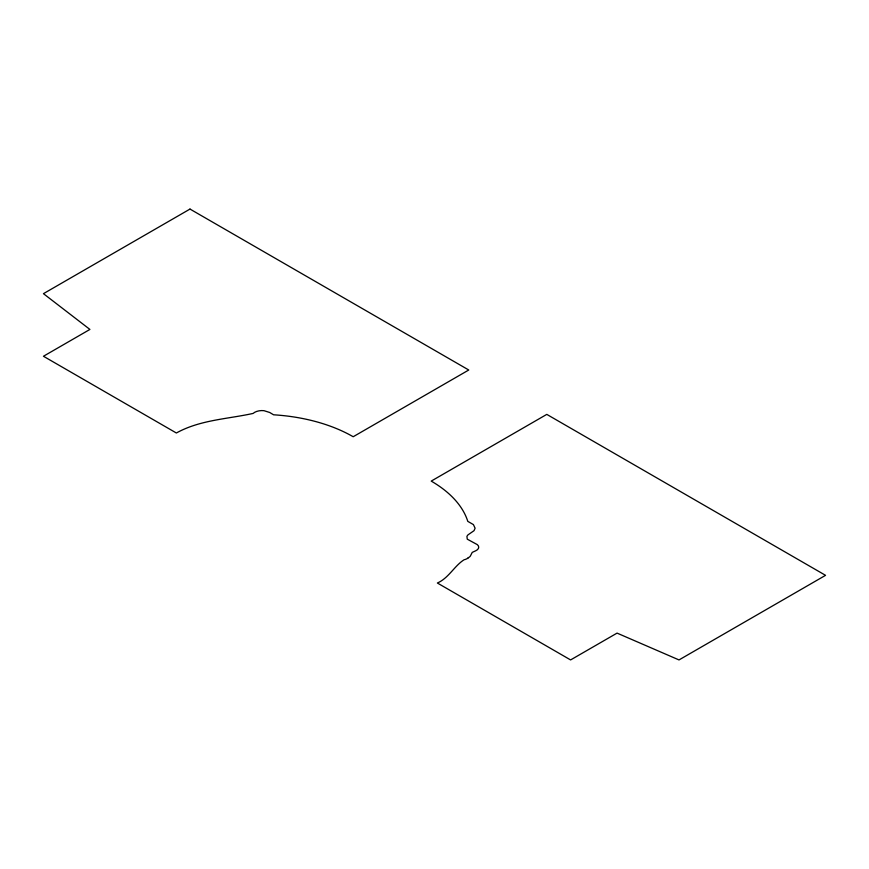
<?xml version="1.0" encoding="UTF-8"?>
<svg xmlns="http://www.w3.org/2000/svg" width="869" height="869" viewBox="0 0 869 869"><rect width="100%" height="100%" fill="white"/><g stroke="black" fill="none" stroke-linecap="round" stroke-linejoin="round"><path stroke-width="1.3" d="M467.826 558.126L468.891 557.387A14.165 8.179 0 0 0 469.944 556.562A4.682 2.705 0 0 0 470.39 555.986L472.236 552.391L475.799 550.74A7.832 4.519 0 0 0 477.309 544.624L467.25 539.16L466.925 536.325L467.902 534.935L474.018 530.687L475.104 528.222L473.42 524.594L467.794 521.367A132.24 76.353 0 0 0 431.22 481.1L546.786 414.383L825.55 575.332L679.004 659.929L617.055 633.11L570.596 659.929L437.368 583.012C448.621 578.233 454.617 565.534 464.252 559.679M467.87 558.148A11.471 6.626 0 0 1 464.882 559.582M189.996 209.071L43.45 293.668L89.909 329.438L43.45 356.257L176.364 433.001C199.989 419.857 227.602 419.064 253.118 413.427A10.645 6.148 0 0 1 263.959 410.668L269.716 412.493L273.572 414.795A132.24 76.353 0 0 1 353.194 436.738L468.76 370.009L189.996 209.071"/></g></svg>
